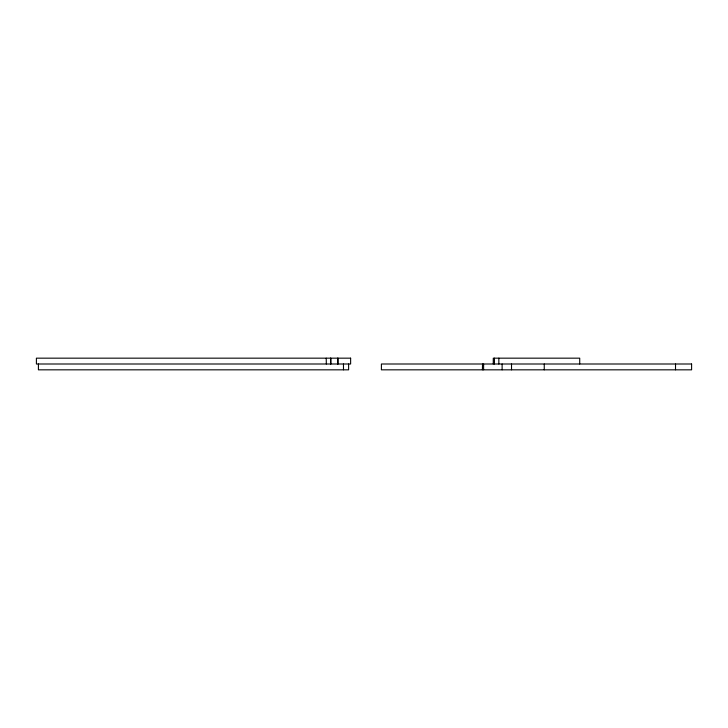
<?xml version="1.0" encoding="UTF-8"?>
<svg xmlns="http://www.w3.org/2000/svg" width="728" height="728" viewBox="0 0 728 728"><rect width="100%" height="100%" fill="white"/><g stroke="black" fill="none" stroke-linecap="round" stroke-linejoin="round"><path stroke-width="1.09" d="M675.529 364L675.511 369.833M579.725 364L579.725 358.167L493.275 358.167L493.275 364M544.253 364L544.253 369.833M511.52 364L511.52 369.833M502.12 364L502.12 369.833M498.844 358.167L498.844 364M494.421 358.167L494.421 364M483.61 364L483.61 369.833M482.528 364L482.4 369.833M348.612 364L348.612 369.833L38.411 369.833L38.411 364M343.47 364L343.489 369.833M337.983 358.167L337.983 364M337.737 358.167L337.737 364M330.794 358.167L330.794 364M330.685 358.167L330.685 364M326.217 358.167L326.326 364M350.632 358.167L36.4 358.167L36.4 364L350.632 364L350.632 358.167M691.6 364L381.408 364L381.399 369.833L691.6 369.833L691.6 364"/></g></svg>
